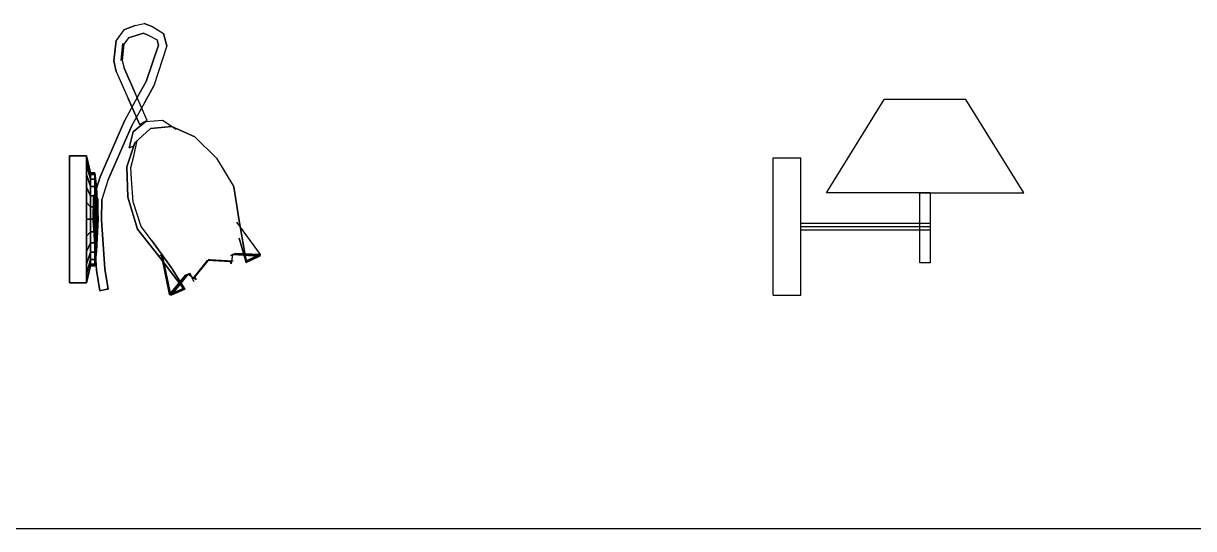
# Model space of a CAD drawing. Header units: millimetres. Extents: x 16558 to 27439, y -905 to 3871.
# Drawn here: x 24513 to 26215, y 520 to 1254 of the extents above; entities that cross this region are included whole.
import ezdxf

# ---------------------------------------------------------------- set-up
doc = ezdxf.new("R2010")
doc.units = ezdxf.units.MM
doc.layers.add('www.cad-blocks.net', color=7, linetype='Continuous')

# ---------------------------------------------------------------- blocks, each defined once
blk = doc.blocks.new('A$C30AF688D')
for p, q in [((95.4, 392.3), (78.9, 386.1)), ((78.9, 386.1), (95.4, 392.3)), ((95.4, 392.3), (108.7, 395.3)), ((121.3, 390.3), (108.7, 395.3)), ((108.7, 395.3), (121.3, 390.3)), ((78.9, 386.1), (67.9, 370.7)), ((98.5, 378.5), (85.7, 374.3)), ((85.7, 374.3), (98.5, 378.5)), ((107.9, 381.2), (98.5, 378.5)), ((98.5, 378.5), (107.9, 381.2)), ((116.5, 377.3), (107.9, 381.2)), ((107.9, 381.2), (116.5, 377.3)), ((116.5, 377.3), (127.4, 371.6)), ((121.3, 390.3), (136.8, 380.7)), ((141.5, 362.9), (136.8, 380.7)), ((136.8, 380.7), (141.5, 362.9)), ((67.9, 370.7), (64.7, 340.7)), ((64.7, 340.7), (67.9, 370.7)), ((75.1, 341.3), (77.5, 365.9)), ((77.6, 366), (75.2, 341.6)), ((75.2, 341.6), (77.6, 366)), ((79.3, 365.2), (76.9, 341.6)), ((76.9, 341.6), (79.3, 365.2)), ((85.7, 374.3), (79.3, 365.2)), ((111.7, 311.1), (129.3, 363.5)), ((129.3, 363.5), (111.7, 311.1)), ((141.5, 362.9), (122.7, 304.7)), ((129.3, 363.5), (127.4, 371.6)), ((127.4, 371.6), (129.3, 363.5)), ((64.7, 340.7), (68.1, 325.5)), ((68.1, 325.5), (64.7, 340.7)), ((76.9, 341.6), (79.5, 330.5)), ((68.1, 325.5), (85.3, 286.3)), ((79.5, 330.5), (96.2, 292.8)), ((96.2, 292.8), (79.5, 330.5)), ((98.7, 287.7), (111.7, 311.1)), ((111.7, 311.1), (98.7, 287.7)), ((113.2, 254.3), (96.2, 292.8)), ((109, 280), (122.7, 304.7)), ((122.7, 304.7), (109, 280)), ((98.7, 287.7), (80.6, 254.8)), ((85.3, 286.3), (102.2, 247.9)), ((102.2, 247.9), (85.3, 286.3)), ((109, 280), (91.3, 247.7)), ((44.6, 172.4), (80.6, 254.8)), ((80.6, 254.8), (44.6, 172.4)), ((55.9, 166.8), (91.3, 247.7)), ((91.3, 247.7), (55.9, 166.8)), ((92.9, 237.7), (111.3, 252.9)), ((111.3, 252.9), (92.9, 237.7)), ((118.1, 242.3), (95.2, 221.7)), ((102.2, 247.9), (103.9, 249.1)), ((102.2, 247.9), (103.9, 249.1)), ((103.8, 248.6), (102.2, 247.9)), ((103.8, 248.6), (102.2, 247.9)), ((107.7, 250.8), (103.8, 248.6)), ((107.7, 250.8), (103.8, 248.6)), ((103.9, 249.1), (103.8, 248.6)), ((103.9, 249.1), (107.7, 251.5)), ((103.9, 249.1), (107.7, 251.5)), ((107.7, 251.5), (111.6, 253.7)), ((107.7, 251.5), (111.6, 253.7)), ((111.5, 253.1), (107.7, 250.8)), ((107.7, 250.8), (111.5, 253.1)), ((111.3, 252.9), (135.1, 254.5)), ((111.5, 253.1), (111.3, 252.9)), ((113.2, 254.3), (111.5, 253.1)), ((113.2, 254.3), (111.5, 253.1)), ((111.5, 253.1), (111.6, 253.7)), ((111.6, 253.7), (113.2, 254.3)), ((111.6, 253.7), (113.2, 254.3)), ((148.7, 245.3), (118.1, 242.3)), ((118.1, 242.3), (148.7, 245.3)), ((135.1, 254.5), (155.3, 241.7)), ((182.5, 230.2), (148.7, 245.3)), ((148.7, 245.3), (182.5, 230.2)), ((83.5, 186.7), (95.2, 221.7)), ((95.2, 221.7), (83.5, 186.7)), ((87, 214.5), (92.9, 237.7)), ((92.9, 237.7), (87, 214.5)), ((93.5, 202.2), (98.4, 224.9)), ((214.1, 199.3), (182.5, 230.2)), ((182.5, 230.2), (214.1, 199.3)), ((94.2, 217.4), (87, 214.5)), ((94.2, 217.4), (87, 214.5)), ((87, 214.5), (92.8, 216.8)), ((87, 214.5), (92.8, 216.8)), ((0, 199.5), (0, 202.8)), ((0, 202.8), (0, 199.5)), ((0, 202.8), (0, 199.5)), ((0, 199.5), (0, 202.8)), ((0, 202.8), (12.3, 202.8)), ((12.3, 202.8), (0, 202.8)), ((0, 190.2), (0, 199.5)), ((0, 199.5), (0, 190.2)), ((0, 199.5), (0, 190.2)), ((0, 190.2), (0, 199.5)), ((0, 175.7), (0, 190.2)), ((0, 190.2), (0, 175.7)), ((0, 190.2), (0, 175.7)), ((0, 175.7), (0, 190.2)), ((12.3, 202.8), (24.7, 202.8)), ((24.7, 202.8), (12.3, 202.8)), ((24.7, 199.5), (24.7, 202.8)), ((24.7, 202.8), (24.7, 199.5)), ((24.7, 199.5), (24.7, 202.8)), ((24.7, 199.5), (24.7, 202.8)), ((24.7, 202.8), (30.8, 178.2)), ((30.8, 178.2), (24.7, 202.8)), ((30.8, 175.7), (24.7, 199.5)), ((30.8, 175.7), (24.7, 199.5)), ((24.7, 199.5), (30.8, 175.7)), ((30.8, 175.7), (24.7, 199.5)), ((24.7, 190.2), (24.7, 199.5)), ((24.7, 199.5), (24.7, 190.2)), ((24.7, 199.5), (24.7, 190.2)), ((24.7, 190.2), (24.7, 199.5)), ((30.8, 168.9), (24.7, 190.2)), ((30.8, 168.9), (24.7, 190.2)), ((24.7, 190.2), (30.8, 168.9)), ((30.8, 168.9), (24.7, 190.2)), ((24.7, 175.7), (24.7, 190.2)), ((24.7, 190.2), (24.7, 175.7)), ((24.7, 190.2), (24.7, 175.7)), ((24.7, 175.7), (24.7, 190.2)), ((89.4, 186), (93.5, 202.2)), ((214.1, 199.3), (238.9, 157.5)), ((0, 157.1), (0, 175.7)), ((0, 175.7), (0, 157.1)), ((0, 175.7), (0, 157.1)), ((0, 157.1), (0, 175.7)), ((24.7, 157.1), (24.7, 175.7)), ((24.7, 175.7), (24.7, 157.1)), ((30.8, 158.3), (24.7, 175.7)), ((24.7, 175.7), (24.7, 157.1)), ((30.8, 158.3), (24.7, 175.7)), ((24.7, 175.7), (30.8, 158.3)), ((24.7, 157.1), (24.7, 175.7)), ((30.8, 158.3), (24.7, 175.7)), ((30.8, 178.2), (37, 178.2)), ((37, 178.2), (30.8, 178.2)), ((30.8, 178.2), (30.8, 175.7)), ((30.8, 178.2), (30.8, 175.7)), ((30.8, 178.2), (30.8, 175.7)), ((30.8, 175.7), (30.8, 178.2)), ((30.8, 175.7), (30.8, 168.9)), ((30.8, 175.7), (30.8, 168.9)), ((30.8, 175.7), (30.8, 168.9)), ((30.8, 168.9), (30.8, 175.7)), ((30.8, 175.7), (37, 175.7)), ((37, 175.7), (30.8, 175.7)), ((30.8, 175.7), (37, 175.7)), ((37, 175.7), (30.8, 175.7)), ((35.2, 141.7), (44.6, 172.4)), ((44.6, 172.4), (35.2, 141.7)), ((37, 178.2), (39.5, 157.3)), ((39.5, 157.3), (37, 178.2)), ((37, 175.7), (37, 178.2)), ((37, 178.2), (37, 175.7)), ((37, 175.7), (37, 178.2)), ((37, 175.7), (37, 178.2)), ((39.5, 155.7), (37, 175.7)), ((39.5, 155.7), (37, 175.7)), ((37, 175.7), (39.5, 155.7)), ((39.5, 155.7), (37, 175.7)), ((37, 168.9), (37, 175.7)), ((37, 175.7), (37, 168.9)), ((37, 175.7), (37, 168.9)), ((37, 168.9), (37, 175.7)), ((84.9, 142.5), (83.5, 186.7)), ((83.5, 186.7), (84.9, 142.5)), ((90.3, 169), (89.4, 186)), ((0, 135), (0, 157.1)), ((0, 157.1), (0, 135)), ((0, 157.1), (0, 135)), ((0, 135), (0, 157.1)), ((24.7, 135), (24.7, 157.1)), ((24.7, 157.1), (24.7, 135)), ((24.7, 157.1), (24.7, 135)), ((24.7, 135), (24.7, 157.1)), ((30.8, 144.6), (24.7, 157.1)), ((30.8, 144.6), (24.7, 157.1)), ((24.7, 157.1), (30.8, 144.6)), ((30.8, 144.6), (24.7, 157.1)), ((30.8, 168.9), (37, 168.9)), ((37, 168.9), (30.8, 168.9)), ((30.8, 168.9), (37, 168.9)), ((37, 168.9), (30.8, 168.9)), ((30.8, 168.9), (30.8, 158.3)), ((30.8, 168.9), (30.8, 158.3)), ((30.8, 168.9), (30.8, 158.3)), ((30.8, 158.3), (30.8, 168.9)), ((30.8, 158.3), (37, 158.3)), ((37, 158.3), (30.8, 158.3)), ((30.8, 158.3), (37, 158.3)), ((37, 158.3), (30.8, 158.3)), ((30.8, 158.3), (30.8, 144.6)), ((30.8, 158.3), (30.8, 144.6)), ((30.8, 158.3), (30.8, 144.6)), ((30.8, 144.6), (30.8, 158.3)), ((39.5, 150.9), (37, 168.9)), ((39.5, 150.9), (37, 168.9)), ((37, 168.9), (39.5, 150.9)), ((39.5, 150.9), (37, 168.9)), ((37, 158.3), (37, 168.9)), ((37, 168.9), (37, 158.3)), ((37, 168.9), (37, 158.3)), ((37, 158.3), (37, 168.9)), ((37, 144.6), (37, 158.3)), ((37, 158.3), (37, 144.6)), ((37, 158.3), (37, 144.6)), ((37, 144.6), (37, 158.3)), ((39.5, 143.7), (37, 158.3)), ((39.5, 143.7), (37, 158.3)), ((37, 158.3), (39.5, 143.7)), ((39.5, 143.7), (37, 158.3)), ((39.5, 157.3), (39.5, 155.7)), ((39.5, 157.3), (39.5, 155.7)), ((39.5, 155.7), (39.5, 157.3)), ((39.5, 155.7), (39.5, 157.3)), ((39.5, 157.3), (41.9, 111.2)), ((41.9, 111.2), (39.5, 157.3)), ((39.5, 155.7), (39.5, 150.9)), ((39.5, 155.7), (39.5, 150.9)), ((39.5, 150.9), (39.5, 155.7)), ((39.5, 150.9), (39.5, 155.7)), ((39.5, 155.7), (41.9, 111.2)), ((41.9, 111.2), (39.5, 155.7)), ((39.5, 155.7), (41.9, 111.2)), ((41.9, 111.2), (39.5, 155.7)), ((55.9, 166.8), (47.3, 139.1)), ((92.7, 135.8), (90.3, 169)), ((247, 108.2), (238.9, 157.5)), ((238.9, 157.5), (247, 108.2)), ((30.8, 128.5), (30.8, 144.6)), ((30.8, 144.6), (30.8, 128.5)), ((30.8, 144.6), (30.8, 128.5)), ((30.8, 128.5), (30.8, 144.6)), ((30.8, 144.6), (37, 144.6)), ((37, 144.6), (30.8, 144.6)), ((30.8, 144.6), (37, 144.6)), ((37, 144.6), (30.8, 144.6)), ((34.5, 109.1), (35.2, 141.7)), ((35.2, 141.7), (34.5, 109.1)), ((35.2, 141.7), (37, 141.3)), ((37, 141.3), (35.2, 141.7)), ((37, 141.3), (35.2, 141.7)), ((37, 141.3), (35.2, 141.7)), ((36.3, 109.2), (37, 141.3)), ((37, 141.3), (36.3, 109.2)), ((36.3, 109.2), (37, 141.3)), ((37, 141.3), (36.3, 109.2)), ((39.5, 134.2), (37, 144.6)), ((37, 144.6), (39.5, 134.2)), ((39.5, 134.2), (37, 144.6)), ((37, 128.5), (37, 144.6)), ((37, 144.6), (37, 128.5)), ((37, 144.6), (37, 128.5)), ((37, 128.5), (37, 144.6)), ((37, 141.3), (41.3, 140.5)), ((41.3, 140.5), (37, 141.3)), ((41.3, 140.5), (37, 141.3)), ((37, 141.3), (41.3, 140.5)), ((39.5, 150.9), (39.5, 143.7)), ((39.5, 150.9), (39.5, 143.7)), ((39.5, 143.7), (39.5, 150.9)), ((39.5, 143.7), (39.5, 150.9)), ((41.9, 111.2), (39.5, 150.9)), ((39.5, 150.9), (41.9, 111.2)), ((41.9, 111.2), (39.5, 150.9)), ((39.5, 143.7), (39.5, 134.2)), ((39.5, 143.7), (39.5, 134.2)), ((39.5, 143.7), (39.5, 134.2)), ((39.5, 134.2), (39.5, 143.7)), ((39.5, 143.7), (41.9, 111.2)), ((41.9, 111.2), (39.5, 143.7)), ((41.3, 140.5), (40.6, 109.3)), ((40.6, 109.3), (41.3, 140.5)), ((41.3, 140.5), (40.6, 109.3)), ((40.6, 109.3), (41.3, 140.5)), ((46.7, 109.5), (47.3, 139.1)), ((47.3, 139.1), (46.7, 109.5)), ((99, 95.9), (84.9, 142.5)), ((84.9, 142.5), (99, 95.9)), ((0, 110.5), (0, 135)), ((0, 135), (0, 110.5)), ((0, 135), (0, 110.5)), ((0, 110.5), (0, 135)), ((30.8, 128.5), (24.7, 135)), ((24.7, 135), (30.8, 128.5)), ((24.7, 135), (30.8, 128.5)), ((30.8, 128.5), (24.7, 135)), ((24.7, 110.5), (24.7, 135)), ((24.7, 135), (24.7, 110.5)), ((24.7, 135), (24.7, 110.5)), ((24.7, 110.5), (24.7, 135)), ((30.8, 128.5), (37, 128.5)), ((37, 128.5), (30.8, 128.5)), ((30.8, 128.5), (37, 128.5)), ((37, 128.5), (30.8, 128.5)), ((30.8, 110.5), (30.8, 128.5)), ((30.8, 128.5), (30.8, 110.5)), ((30.8, 128.5), (30.8, 110.5)), ((30.8, 110.5), (30.8, 128.5)), ((37, 128.5), (39.5, 123.1)), ((39.5, 123.1), (37, 128.5)), ((37, 110.5), (37, 128.5)), ((37, 128.5), (37, 110.5)), ((37, 128.5), (37, 110.5)), ((37, 110.5), (37, 128.5)), ((39.5, 123.1), (39.5, 134.2)), ((39.5, 134.2), (39.5, 123.1)), ((39.5, 134.2), (39.5, 123.1)), ((39.5, 123.1), (39.5, 134.2)), ((41.9, 111.2), (39.5, 134.2)), ((41.9, 111.2), (39.5, 134.2)), ((39.5, 134.2), (41.9, 111.2)), ((41.9, 111.2), (39.5, 134.2)), ((39.5, 110.7), (39.5, 123.1)), ((39.5, 123.1), (39.5, 110.7)), ((41.9, 111.2), (39.5, 123.1)), ((39.5, 123.1), (39.5, 110.7)), ((41.9, 111.2), (39.5, 123.1)), ((39.5, 123.1), (41.9, 111.2)), ((39.5, 110.7), (39.5, 123.1)), ((41.9, 111.2), (39.5, 123.1)), ((104.1, 100.1), (92.7, 135.8)), ((0, 110.5), (0, 85.9)), ((0, 110.5), (0, 85.9)), ((0, 110.5), (0, 85.9)), ((0, 85.9), (0, 110.5)), ((24.7, 85.9), (24.7, 110.5)), ((24.7, 110.5), (24.7, 85.9)), ((24.7, 110.5), (24.7, 85.9)), ((24.7, 85.9), (24.7, 110.5)), ((24.7, 110.5), (30.8, 110.5)), ((30.8, 110.5), (24.7, 110.5)), ((24.7, 110.5), (30.8, 110.5)), ((30.8, 110.5), (24.7, 110.5)), ((30.8, 92.5), (30.8, 110.5)), ((30.8, 110.5), (30.8, 92.5)), ((30.8, 110.5), (30.8, 92.5)), ((30.8, 92.5), (30.8, 110.5)), ((30.8, 110.5), (37, 110.5)), ((37, 110.5), (30.8, 110.5)), ((30.8, 110.5), (37, 110.5)), ((37, 110.5), (30.8, 110.5)), ((34.5, 109.1), (36.3, 109.2)), ((36.3, 109.2), (34.5, 109.1)), ((36.3, 109.2), (34.5, 109.1)), ((36.3, 109.2), (34.5, 109.1)), ((39.3, 36.7), (34.5, 109.1)), ((34.5, 109.1), (39.3, 36.7)), ((36.3, 109.2), (40.6, 109.3)), ((40.6, 109.3), (36.3, 109.2)), ((40.6, 109.3), (36.3, 109.2)), ((36.3, 109.2), (40.6, 109.3)), ((37, 110.5), (39.5, 110.7)), ((39.5, 110.7), (37, 110.5)), ((37, 110.5), (39.5, 110.7)), ((39.5, 110.7), (37, 110.5)), ((37, 92.5), (37, 110.5)), ((37, 110.5), (37, 92.5)), ((37, 110.5), (37, 92.5)), ((37, 92.5), (37, 110.5)), ((39.5, 77.8), (41.9, 111.2)), ((39.5, 87.3), (41.9, 111.2)), ((41.9, 111.2), (39.5, 77.8)), ((41.9, 111.2), (39.5, 87.3)), ((41.9, 111.2), (39.5, 87.3)), ((41.9, 111.2), (39.5, 77.8)), ((41.9, 111.2), (39.5, 87.3)), ((41.9, 111.2), (39.5, 77.8)), ((39.5, 98.3), (41.9, 111.2)), ((41.9, 111.2), (39.5, 98.3)), ((41.9, 111.2), (39.5, 98.3)), ((41.9, 111.2), (39.5, 98.3)), ((39.5, 65.8), (41.9, 111.2)), ((41.9, 111.2), (39.5, 64.1)), ((39.5, 70.5), (41.9, 111.2)), ((41.9, 111.2), (39.5, 65.8)), ((41.9, 111.2), (39.5, 70.5)), ((39.5, 70.5), (41.9, 111.2)), ((39.5, 65.8), (41.9, 111.2)), ((41.9, 111.2), (39.5, 70.5)), ((39.5, 64.1), (41.9, 111.2)), ((41.9, 111.2), (39.5, 65.8)), ((39.5, 110.7), (41.9, 111.2)), ((41.9, 111.2), (39.5, 110.7)), ((39.5, 110.7), (41.9, 111.2)), ((41.9, 111.2), (39.5, 110.7)), ((39.5, 98.3), (39.5, 110.7)), ((39.5, 110.7), (39.5, 98.3)), ((39.5, 110.7), (39.5, 98.3)), ((39.5, 98.3), (39.5, 110.7)), ((51.5, 38.5), (46.7, 109.5)), ((46.7, 109.5), (51.5, 38.5)), ((243.2, 106.5), (277.5, 59.1)), ((257.1, 50.1), (247, 108.2)), ((247, 108.2), (257.1, 50.1)), ((0, 85.9), (0, 63.8)), ((0, 85.9), (0, 63.8)), ((0, 85.9), (0, 63.8)), ((0, 63.8), (0, 85.9)), ((24.7, 85.9), (30.8, 92.5)), ((30.8, 92.5), (24.7, 85.9)), ((30.8, 92.5), (24.7, 85.9)), ((24.7, 85.9), (30.8, 92.5)), ((24.7, 63.8), (24.7, 85.9)), ((24.7, 85.9), (24.7, 63.8)), ((24.7, 85.9), (24.7, 63.8)), ((24.7, 63.8), (24.7, 85.9)), ((30.8, 92.5), (37, 92.5)), ((37, 92.5), (30.8, 92.5)), ((30.8, 92.5), (37, 92.5)), ((37, 92.5), (30.8, 92.5)), ((30.8, 76.3), (30.8, 92.5)), ((30.8, 92.5), (30.8, 76.3)), ((30.8, 92.5), (30.8, 76.3)), ((30.8, 76.3), (30.8, 92.5)), ((37, 92.5), (39.5, 98.3)), ((39.5, 98.3), (37, 92.5)), ((39.5, 98.3), (37, 92.5)), ((39.5, 98.3), (37, 92.5)), ((37, 76.3), (37, 92.5)), ((37, 92.5), (37, 76.3)), ((37, 92.5), (37, 76.3)), ((37, 76.3), (37, 92.5)), ((37, 76.3), (39.5, 87.3)), ((39.5, 87.3), (37, 76.3)), ((39.5, 87.3), (37, 76.3)), ((39.5, 87.3), (37, 76.3)), ((39.5, 87.3), (39.5, 98.3)), ((39.5, 87.3), (39.5, 98.3)), ((39.5, 98.3), (39.5, 87.3)), ((39.5, 87.3), (39.5, 98.3)), ((39.5, 77.8), (39.5, 87.3)), ((39.5, 77.8), (39.5, 87.3)), ((39.5, 87.3), (39.5, 77.8)), ((39.5, 77.8), (39.5, 87.3)), ((129.9, 56.7), (99, 95.9)), ((99, 95.9), (129.9, 56.7)), ((119.2, 80.1), (104.1, 100.1)), ((24.7, 63.8), (30.8, 76.3)), ((30.8, 76.3), (24.7, 63.8)), ((30.8, 76.3), (24.7, 63.8)), ((30.8, 76.3), (24.7, 63.8)), ((30.8, 76.3), (37, 76.3)), ((37, 76.3), (30.8, 76.3)), ((30.8, 76.3), (37, 76.3)), ((37, 76.3), (30.8, 76.3)), ((30.8, 62.5), (30.8, 76.3)), ((30.8, 62.5), (30.8, 76.3)), ((30.8, 76.3), (30.8, 62.5)), ((30.8, 62.5), (30.8, 76.3)), ((37, 62.5), (39.5, 77.8)), ((39.5, 77.8), (37, 62.5)), ((39.5, 77.8), (37, 62.5)), ((39.5, 77.8), (37, 62.5)), ((37, 62.5), (37, 76.3)), ((37, 76.3), (37, 62.5)), ((37, 76.3), (37, 62.5)), ((37, 62.5), (37, 76.3)), ((37, 51.9), (39.5, 70.5)), ((39.5, 70.5), (37, 51.9)), ((39.5, 70.5), (37, 51.9)), ((39.5, 70.5), (37, 51.9)), ((39.5, 70.5), (39.5, 77.8)), ((39.5, 70.5), (39.5, 77.8)), ((39.5, 77.8), (39.5, 70.5)), ((39.5, 77.8), (39.5, 70.5)), ((39.5, 65.8), (39.5, 70.5)), ((39.5, 65.8), (39.5, 70.5)), ((39.5, 70.5), (39.5, 65.8)), ((39.5, 70.5), (39.5, 65.8)), ((119.2, 80.1), (148.4, 39.9)), ((148.4, 39.9), (119.2, 80.1)), ((246.9, 83.2), (256.8, 47.9)), ((256.8, 47.9), (246.9, 83.2)), ((0, 63.8), (0, 45.1)), ((0, 63.8), (0, 45.1)), ((0, 63.8), (0, 45.1)), ((0, 45.1), (0, 63.8)), ((24.7, 63.8), (24.7, 45.1)), ((24.7, 45.1), (24.7, 63.8)), ((24.7, 45.1), (30.8, 62.5)), ((30.8, 62.5), (24.7, 45.1)), ((30.8, 62.5), (24.7, 45.1)), ((30.8, 62.5), (24.7, 45.1)), ((24.7, 30.7), (30.8, 51.9)), ((30.8, 51.9), (24.7, 30.7)), ((30.8, 51.9), (24.7, 30.7)), ((30.8, 51.9), (24.7, 30.7)), ((30.8, 51.9), (30.8, 62.5)), ((30.8, 51.9), (30.8, 62.5)), ((30.8, 62.5), (30.8, 51.9)), ((30.8, 51.9), (30.8, 62.5)), ((30.8, 62.5), (37, 62.5)), ((37, 62.5), (30.8, 62.5)), ((30.8, 62.5), (37, 62.5)), ((37, 62.5), (30.8, 62.5)), ((30.8, 51.9), (37, 51.9)), ((37, 51.9), (30.8, 51.9)), ((30.8, 51.9), (37, 51.9)), ((37, 51.9), (30.8, 51.9)), ((30.8, 45.1), (30.8, 51.9)), ((30.8, 45.1), (30.8, 51.9)), ((30.8, 51.9), (30.8, 45.1)), ((30.8, 45.1), (30.8, 51.9)), ((37, 45.1), (39.5, 65.8)), ((39.5, 65.8), (37, 45.1)), ((39.5, 65.8), (37, 45.1)), ((39.5, 65.8), (37, 45.1)), ((39.5, 64.1), (37, 42.7)), ((37, 42.7), (39.5, 64.1)), ((37, 51.9), (37, 62.5)), ((37, 62.5), (37, 51.9)), ((37, 62.5), (37, 51.9)), ((37, 51.9), (37, 62.5)), ((37, 45.1), (37, 51.9)), ((37, 51.9), (37, 45.1)), ((37, 51.9), (37, 45.1)), ((37, 45.1), (37, 51.9)), ((39.5, 64.1), (39.5, 65.8)), ((39.5, 64.1), (39.5, 65.8)), ((39.5, 65.8), (39.5, 64.1)), ((39.5, 65.8), (39.5, 64.1)), ((129.9, 56.7), (135, 58.9)), ((135, 58.9), (129.9, 56.7)), ((133.7, 58.3), (129.9, 56.7)), ((129.9, 56.7), (133.7, 58.3)), ((166, 10), (129.9, 56.7)), ((129.9, 56.7), (166, 10)), ((145.5, 1), (133.7, 58.3)), ((133.7, 58.3), (145.5, 1)), ((147.1, 1.7), (135, 58.9)), ((135, 58.9), (147.1, 1.7)), ((182.5, 26.5), (203.5, 52.3)), ((203.7, 52.1), (203.5, 52.3)), ((203.5, 52.3), (203.7, 52.1)), ((203.5, 52.3), (203.7, 52.1)), ((203.7, 52.1), (203.5, 52.3)), ((203.7, 52.1), (238, 49.9)), ((241, 60.8), (234.5, 57.9)), ((234.5, 57.9), (241, 60.8)), ((240.5, 60.4), (234.5, 57.9)), ((234.5, 57.9), (240.5, 60.4)), ((237.3, 59.2), (235.3, 45.5)), ((237.3, 59.2), (235.3, 45.5)), ((237.3, 59.2), (238.9, 59.9)), ((238.9, 59.9), (237.3, 59.2)), ((237.3, 59.2), (238.4, 59.6)), ((237.3, 59.2), (238.4, 59.6)), ((238.4, 59.6), (238.9, 59.9)), ((238.8, 59.3), (238.4, 59.6)), ((238.4, 59.6), (238.8, 59.3)), ((238.8, 59.3), (238.4, 59.6)), ((238.9, 59.9), (238.8, 59.3)), ((238.8, 59.3), (238.9, 59.9)), ((238.9, 59.9), (238.8, 59.3)), ((238.8, 59.3), (275.1, 56.7)), ((238.8, 59.3), (275.1, 56.7)), ((275.9, 58.3), (238.9, 59.9)), ((275.9, 58.3), (238.9, 59.9)), ((241, 60.8), (240.5, 60.4)), ((240.9, 60.1), (240.5, 60.4)), ((240.5, 60.4), (240.9, 60.1)), ((240.5, 60.4), (240.9, 60.1)), ((240.9, 60.1), (241, 60.8)), ((241, 60.8), (240.9, 60.1)), ((240.9, 60.1), (241, 60.8)), ((241, 60.8), (240.9, 60.1)), ((240.9, 60.1), (276.7, 57.3)), ((277.5, 59.1), (241, 60.8)), ((276.9, 56.9), (256.8, 47.9)), ((276.9, 56.9), (256.8, 47.9)), ((256.8, 47.9), (275.3, 56.3)), ((256.8, 47.9), (275.3, 56.3)), ((257.1, 50.1), (277.5, 59.1)), ((257.1, 50.1), (275.9, 58.3)), ((275.9, 58.3), (257.1, 50.1)), ((275.1, 56.7), (275.3, 56.3)), ((275.1, 56.7), (275.3, 56.3)), ((275.3, 56.3), (275.1, 56.7)), ((275.3, 56.3), (275.9, 58.3)), ((275.3, 56.3), (275.9, 58.3)), ((276.9, 56.9), (276.7, 57.3)), ((276.7, 57.3), (276.9, 56.9)), ((276.7, 57.3), (276.9, 56.9)), ((277.5, 59.1), (276.9, 56.9)), ((276.9, 56.9), (277.5, 59.1)), ((0, 45.1), (0, 30.7)), ((0, 30.7), (0, 45.1)), ((0, 45.1), (0, 30.7)), ((0, 30.7), (0, 45.1)), ((30.8, 45.1), (24.7, 21.3)), ((30.8, 45.1), (24.7, 21.3)), ((30.8, 45.1), (24.7, 21.3)), ((24.7, 30.7), (24.7, 45.1)), ((24.7, 45.1), (24.7, 30.7)), ((24.7, 45.1), (24.7, 30.7)), ((24.7, 30.7), (24.7, 45.1)), ((30.8, 42.7), (24.7, 18.1)), ((24.7, 18.1), (30.8, 42.7)), ((30.8, 45.1), (37, 45.1)), ((37, 45.1), (30.8, 45.1)), ((30.8, 45.1), (37, 45.1)), ((37, 45.1), (30.8, 45.1)), ((30.8, 42.7), (30.8, 45.1)), ((30.8, 42.7), (30.8, 45.1)), ((30.8, 45.1), (30.8, 42.7)), ((30.8, 42.7), (30.8, 45.1)), ((37, 42.7), (30.8, 42.7)), ((30.8, 42.7), (37, 42.7)), ((37, 42.7), (37, 45.1)), ((37, 45.1), (37, 42.7)), ((37, 45.1), (37, 42.7)), ((37, 45.1), (37, 42.7)), ((44.2, 6.5), (39.3, 36.7)), ((39.3, 36.7), (44.2, 6.5)), ((56.3, 9.1), (51.5, 38.5)), ((51.5, 38.5), (56.3, 9.1)), ((148.4, 39.9), (167.7, 8.7)), ((167.7, 8.7), (148.4, 39.9)), ((200.5, 50.7), (179, 23.9)), ((200.5, 50.7), (179, 23.9)), ((200.5, 50.9), (233.7, 49.1)), ((200.5, 50.7), (200.5, 50.9)), ((200.5, 50.9), (200.5, 50.7)), ((200.5, 50.7), (200.5, 50.9)), ((235.3, 45.5), (233.7, 49.1)), ((233.7, 49.1), (235.3, 45.5)), ((256.8, 47.9), (257.1, 50.1)), ((257.1, 50.1), (256.8, 47.9)), ((0, 30.7), (0, 21.3)), ((0, 21.3), (0, 30.7)), ((0, 30.7), (0, 21.3)), ((0, 21.3), (0, 30.7)), ((0, 21.3), (0, 18.1)), ((0, 18.1), (0, 21.3)), ((0, 21.3), (0, 18.1)), ((0, 18.1), (0, 21.3)), ((12.3, 18.1), (0, 18.1)), ((0, 18.1), (12.3, 18.1)), ((24.7, 18.1), (12.3, 18.1)), ((12.3, 18.1), (24.7, 18.1)), ((24.7, 21.3), (24.7, 30.7)), ((24.7, 30.7), (24.7, 21.3)), ((24.7, 30.7), (24.7, 21.3)), ((24.7, 21.3), (24.7, 30.7)), ((24.7, 18.1), (24.7, 21.3)), ((24.7, 21.3), (24.7, 18.1)), ((24.7, 21.3), (24.7, 18.1)), ((24.7, 21.3), (24.7, 18.1)), ((168.9, 29.1), (145.5, 1)), ((145.5, 1), (168.9, 29.1)), ((147.1, 1.7), (171, 30)), ((147.1, 1.7), (171, 30)), ((169.5, 28.7), (147.3, 0.3)), ((169.5, 28.7), (147.3, 0.3)), ((171.5, 29.7), (148.9, 1.1)), ((171.5, 29.7), (148.9, 1.1)), ((175.4, 31.9), (168.9, 29.1)), ((175.4, 31.9), (168.9, 29.1)), ((168.9, 29.1), (169.5, 29.2)), ((168.9, 29.1), (169.5, 29.2)), ((169.5, 28.7), (168.9, 29.1)), ((169.5, 28.7), (168.9, 29.1)), ((168.9, 29.1), (169.5, 28.7)), ((169.5, 29.2), (175.4, 31.9)), ((169.5, 29.2), (175.4, 31.9)), ((169.5, 29.2), (169.5, 28.7)), ((169.5, 29.2), (169.5, 28.7)), ((171, 30), (172.6, 30.7)), ((171, 30), (172.6, 30.7)), ((171.5, 30.2), (171, 30)), ((171, 30), (171.5, 29.7)), ((171, 30), (171.5, 29.7)), ((172.6, 30.7), (171.5, 30.2)), ((171.5, 30.2), (172.6, 30.7)), ((171.5, 29.7), (171.5, 30.2)), ((171.5, 30.2), (171.5, 29.7)), ((171.5, 29.7), (171.5, 30.2)), ((172.6, 30.7), (184.1, 22.9)), ((180.8, 19.9), (175.4, 31.9)), ((180.8, 19.9), (179, 23.9)), ((179, 23.9), (180.8, 19.9)), ((184.1, 22.9), (182.5, 26.5)), ((182.5, 26.5), (184.1, 22.9)), ((46, 6.9), (44.2, 6.5)), ((44.2, 6.5), (46, 6.9)), ((46, 6.9), (44.2, 6.5)), ((46, 6.9), (44.2, 6.5)), ((50.3, 7.7), (46, 6.9)), ((50.3, 7.7), (46, 6.9)), ((46, 6.9), (50.3, 7.7)), ((46, 6.9), (50.3, 7.7)), ((54.5, 8.7), (50.3, 7.7)), ((50.3, 7.7), (54.5, 8.7)), ((50.3, 7.7), (54.5, 8.7)), ((54.5, 8.7), (50.3, 7.7)), ((54.5, 8.7), (56.3, 9.1)), ((56.3, 9.1), (54.5, 8.7)), ((54.5, 8.7), (56.3, 9.1)), ((54.5, 8.7), (56.3, 9.1)), ((145.5, 1), (166, 10)), ((166, 10), (145.5, 1)), ((147.5, 0), (145.5, 1)), ((147.5, 0), (145.5, 1)), ((166, 10), (147.1, 1.7)), ((147.1, 1.7), (166, 10)), ((149, 0.7), (147.1, 1.7)), ((149, 0.7), (147.1, 1.7)), ((147.3, 0.3), (147.5, 0)), ((147.3, 0.3), (147.5, 0)), ((147.5, 0), (167.7, 8.7)), ((147.5, 0), (167.7, 8.7)), ((148.9, 1.1), (149, 0.7)), ((148.9, 1.1), (149, 0.7)), ((149, 0.7), (148.9, 1.1)), ((167.7, 8.7), (149, 0.7)), ((149, 0.7), (167.7, 8.7)), ((167.7, 8.7), (166, 10)), ((166, 10), (167.7, 8.7)), ((167.7, 8.7), (167.7, 8.7)), ((167.7, 8.7), (167.7, 8.7)), ((167.7, 8.7), (167.7, 8.7))]:
    blk.add_line(p, q)
blk = doc.blocks.new('A$C475D4DBF')
at = {"ltscale": 20}
for p, q in [((77.3, 148.8), (161.5, 284.9)), ((280.4, 284.9), (161.5, 284.9)), ((364.6, 148.8), (280.4, 284.9)), ((0, 200), (40, 200)), ((0, 0), (0, 200)), ((40, 0), (40, 200)), ((228.4, 148.8), (77.3, 148.8)), ((213.5, 148.8), (228.4, 148.8)), ((213.5, 47.3), (213.5, 148.8)), ((213.5, 148.8), (364.6, 148.8)), ((228.4, 148.8), (228.4, 47.3)), ((40, 105), (228.4, 105)), ((40, 100), (228.4, 100)), ((40, 95), (228.4, 95)), ((228.4, 47.3), (213.5, 47.3)), ((0, 0), (40, 0))]:
    blk.add_line(p, q, dxfattribs=at)
blk = doc.blocks.new('FORMAT')
at = {"layer": 'www.cad-blocks.net', "color": 155, "true_color": 0x546d8e}
blk.add_line((17751.5, 519.5), (27439.2, 519.5), dxfattribs=at)

msp = doc.modelspace()

# ---------------------------------------------------------------- block references
for name, p in [('A$C30AF688D', (24579.8, 858.8)), ('A$C475D4DBF', (25603.5, 858.8))]:
    msp.add_blockref(name, p)
at = {"layer": 'www.cad-blocks.net'}
msp.add_blockref('FORMAT', (0, 0), dxfattribs=at)

doc.saveas('drawing.dxf')
